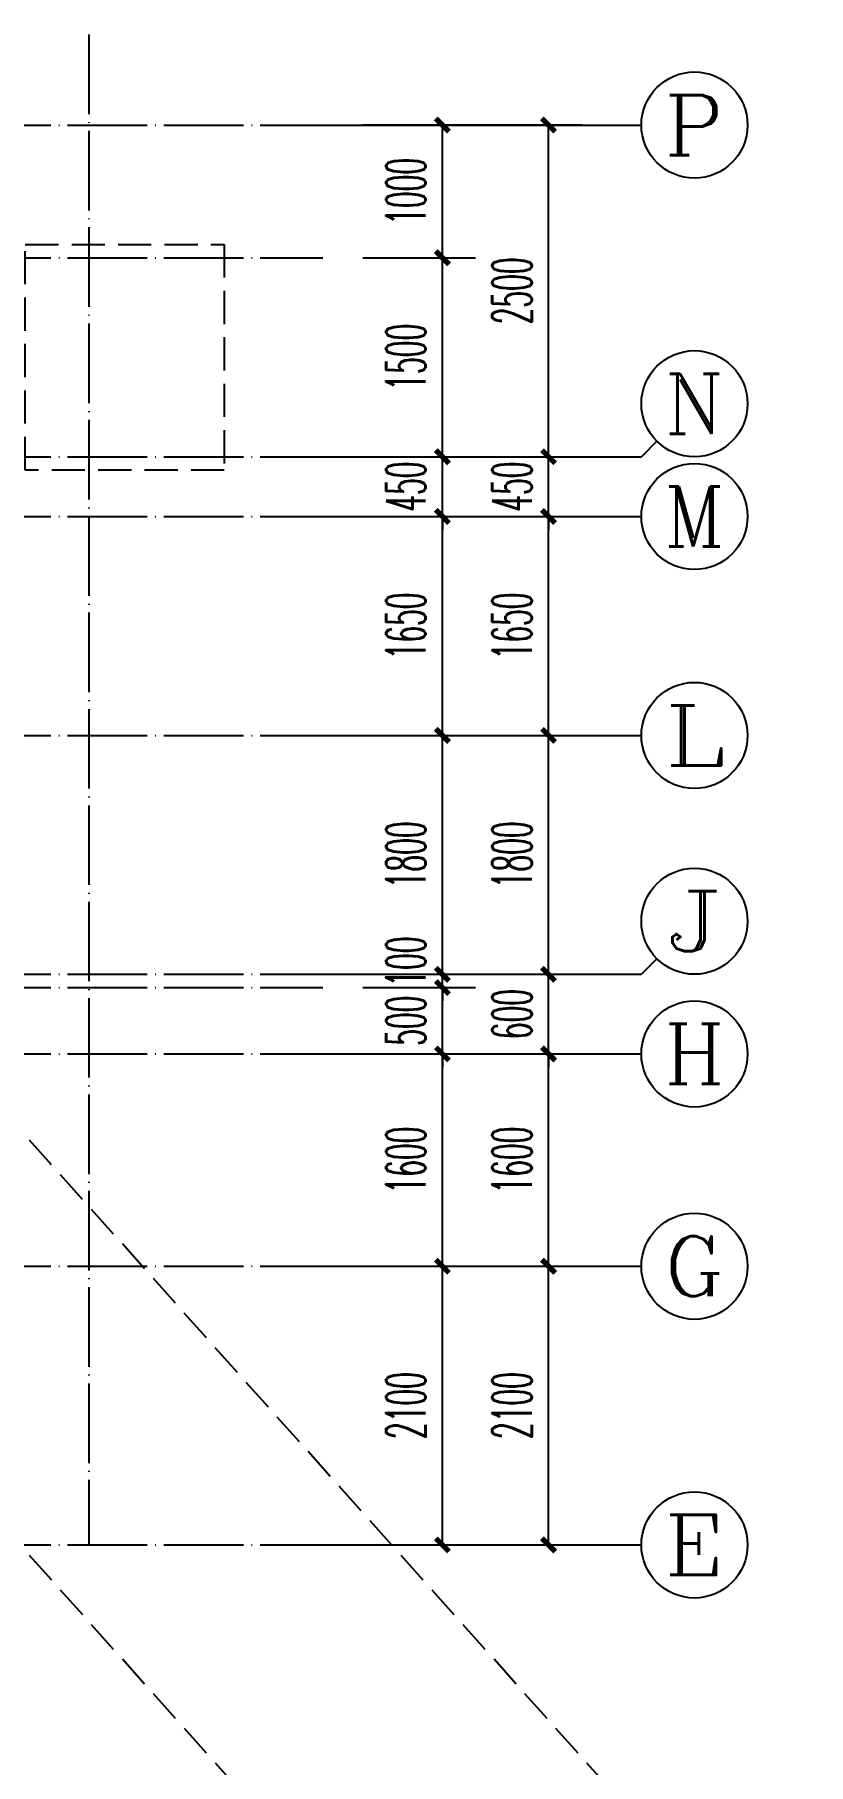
# Model space of a CAD drawing. Extents: x 27938 to 1507990, y 110129 to 923079.
# Drawn here: x 663478 to 669310, y 684862 to 697897 of the extents above; entities that cross this region are included whole.
import ezdxf
from ezdxf.enums import TextEntityAlignment as Align

# ---------------------------------------------------------------- set-up
doc = ezdxf.new("R2010")
doc.units = 0
doc.header["$LTSCALE"] = 1000
doc.header["$MEASUREMENT"] = 0
for name, pattern in [('#P_--_20B1_001_t3$0$DASH', [0.35, 0.25, -0.1]), ('__DASH', [0.35, 0.25, -0.1]), ('DOTE', [2.42, 2, -0.2, 0.02, -0.2])]:
    doc.linetypes.add(name, pattern=pattern)
for name, color, linetype in [('AXIS', 3, 'Continuous'), ('AXIS_TEXT', 7, 'Continuous'), ('DOTE', 1, 'Continuous'), ('STAIR', 2, 'Continuous')]:
    doc.layers.add(name, color=color, linetype=linetype)
doc.styles.add('_TCH_AXIS', font='COMPLEX', dxfattribs={"bigfont": 'GBCBIG'})
doc.styles.add('_TCH_DIM_T3', font='SIMPLEX.shx', dxfattribs={"width": 0.494118, "bigfont": 'GBCBIG.shx'})
doc.styles.add('COMPLEX', font='COMPLEX')
doc.dimstyles.new('_TCH_ARCH&&100', dxfattribs={"dimtxt": 297.5, "dimasz": 100, "dimexe": 250, "dimexo": 300, "dimgap": 126.25, "dimtad": 1, "dimdec": 0, "dimzin": 0, "dimdsep": 46, "dimtxsty": '_TCH_DIM_T3', "dimblk": 'ARCHTICK', "dimcen": 0.09, "dimclrt": 4, "dimazin": 2, "dimtfac": 1, "dimtdec": 0, "dimtix": 1, "dimtmove": 2, "dimatfit": 3, "dimfxl": 100, "dimtolj": 1, "dimtzin": 0, "dimarcsym": 0})

# ---------------------------------------------------------------- blocks, each defined once
blk = doc.blocks.new('_ArchTick')
at = {"color": 0, "linetype": 'ByBlock', "const_width": 0.4}
blk.add_lwpolyline([(-0.5, -0.5), (0.5, 0.5)], dxfattribs=at)
blk = doc.blocks.new('*D1355')
at = {"layer": 'AXIS', "color": 0, "lineweight": -2}
for p, q in [((-2820, 1881), (-2820, 2731)), ((-1020, 1881), (-1020, 2731)), ((-2820, 2481), (-1020, 2481))]:
    blk.add_line(p, q, dxfattribs=at)
at = {"layer": 'Defpoints', "color": 0}
for p in [(-1020, 2481), (-2820, 1581), (-1020, 1581)]:
    blk.add_point(p, dxfattribs=at)
at = {"layer": 'AXIS', "color": 0, "lineweight": -2, "xscale": 100, "yscale": 100, "zscale": 100, "rotation": 180}
blk.add_blockref('_ArchTick', (-2820, 2481), dxfattribs=at)
at = {"layer": 'AXIS', "color": 0, "lineweight": -2, "xscale": 100, "yscale": 100, "zscale": 100}
blk.add_blockref('_ArchTick', (-1020, 2481), dxfattribs=at)
at = {"layer": 'AXIS', "color": 4, "insert": (-1920, 2756), "char_height": 297.5, "attachment_point": 5, "style": '_TCH_DIM_T3'}
blk.add_mtext('\\A1;1800', dxfattribs=at)
blk = doc.blocks.new('*D1356')
at = {"layer": 'AXIS', "color": 0, "lineweight": -2}
for p, q in [((1044, -7700), (2694, -7700)), ((2444, -9800), (2444, -7700)), ((1044, -9800), (2694, -9800))]:
    blk.add_line(p, q, dxfattribs=at)
at = {"layer": 'Defpoints', "color": 0}
for p in [(744, -7700), (2444, -7700), (744, -9800)]:
    blk.add_point(p, dxfattribs=at)
at = {"layer": 'AXIS', "color": 0, "lineweight": -2, "xscale": 100, "yscale": 100, "zscale": 100}
for p, rotation in [((2444, -7700), 90), ((2444, -9800), 270)]:
    blk.add_blockref('_ArchTick', p, dxfattribs=dict(at, rotation=rotation))
at = {"layer": 'AXIS', "color": 4, "insert": (2169, -8750), "char_height": 297.5, "attachment_point": 5, "rotation": 90, "style": '_TCH_DIM_T3'}
blk.add_mtext('\\A1;2100', dxfattribs=at)
blk = doc.blocks.new('*D1357')
at = {"layer": 'AXIS', "color": 0, "lineweight": -2}
for p, q in [((1044, -6100), (2694, -6100)), ((2444, -7700), (2444, -6100)), ((1044, -7700), (2694, -7700))]:
    blk.add_line(p, q, dxfattribs=at)
at = {"layer": 'Defpoints', "color": 0}
for p in [(744, -6100), (2444, -6100), (744, -7700)]:
    blk.add_point(p, dxfattribs=at)
at = {"layer": 'AXIS', "color": 0, "lineweight": -2, "xscale": 100, "yscale": 100, "zscale": 100}
for p, rotation in [((2444, -6100), 90), ((2444, -7700), 270)]:
    blk.add_blockref('_ArchTick', p, dxfattribs=dict(at, rotation=rotation))
at = {"layer": 'AXIS', "color": 4, "insert": (2169, -6900), "char_height": 297.5, "attachment_point": 5, "rotation": 90, "style": '_TCH_DIM_T3'}
blk.add_mtext('\\A1;1600', dxfattribs=at)
blk = doc.blocks.new('*D1358')
at = {"layer": 'AXIS', "color": 0, "lineweight": -2}
for p, q in [((2444, -5500), (2444, -5400)), ((1044, -5500), (2694, -5500)), ((2444, -6100), (2444, -5500)), ((1044, -6100), (2694, -6100)), ((2444, -6100), (2444, -6200))]:
    blk.add_line(p, q, dxfattribs=at)
at = {"layer": 'Defpoints', "color": 0}
for p in [(744, -5500), (2444, -5500), (744, -6100)]:
    blk.add_point(p, dxfattribs=at)
at = {"layer": 'AXIS', "color": 0, "lineweight": -2, "xscale": 100, "yscale": 100, "zscale": 100}
for p, rotation in [((2444, -5500), 270), ((2444, -6100), 90)]:
    blk.add_blockref('_ArchTick', p, dxfattribs=dict(at, rotation=rotation))
at = {"layer": 'AXIS', "color": 4, "insert": (2169, -5800), "char_height": 297.5, "attachment_point": 5, "rotation": 90, "style": '_TCH_DIM_T3'}
blk.add_mtext('\\A1;600', dxfattribs=at)
blk = doc.blocks.new('*D1359')
at = {"layer": 'AXIS', "color": 0, "lineweight": -2}
for p, q in [((1044, -3700), (2694, -3700)), ((2444, -5500), (2444, -3700)), ((1044, -5500), (2694, -5500))]:
    blk.add_line(p, q, dxfattribs=at)
at = {"layer": 'Defpoints', "color": 0}
for p in [(744, -3700), (2444, -3700), (744, -5500)]:
    blk.add_point(p, dxfattribs=at)
at = {"layer": 'AXIS', "color": 0, "lineweight": -2, "xscale": 100, "yscale": 100, "zscale": 100}
for p, rotation in [((2444, -3700), 90), ((2444, -5500), 270)]:
    blk.add_blockref('_ArchTick', p, dxfattribs=dict(at, rotation=rotation))
at = {"layer": 'AXIS', "color": 4, "insert": (2169, -4600), "char_height": 297.5, "attachment_point": 5, "rotation": 90, "style": '_TCH_DIM_T3'}
blk.add_mtext('\\A1;1800', dxfattribs=at)
blk = doc.blocks.new('*D1360')
at = {"layer": 'AXIS', "color": 0, "lineweight": -2}
for p, q in [((1044, -2050), (2694, -2050)), ((2444, -3700), (2444, -2050)), ((1044, -3700), (2694, -3700))]:
    blk.add_line(p, q, dxfattribs=at)
at = {"layer": 'Defpoints', "color": 0}
for p in [(744, -2050), (2444, -2050), (744, -3700)]:
    blk.add_point(p, dxfattribs=at)
at = {"layer": 'AXIS', "color": 0, "lineweight": -2, "xscale": 100, "yscale": 100, "zscale": 100}
for p, rotation in [((2444, -2050), 90), ((2444, -3700), 270)]:
    blk.add_blockref('_ArchTick', p, dxfattribs=dict(at, rotation=rotation))
at = {"layer": 'AXIS', "color": 4, "insert": (2169, -2875), "char_height": 297.5, "attachment_point": 5, "rotation": 90, "style": '_TCH_DIM_T3'}
blk.add_mtext('\\A1;1650', dxfattribs=at)
blk = doc.blocks.new('*D1361')
at = {"layer": 'AXIS', "color": 0, "lineweight": -2}
for p, q in [((2444, -1600), (2444, -1500)), ((1044, -1600), (2694, -1600)), ((2444, -2050), (2444, -1600)), ((1044, -2050), (2694, -2050)), ((2444, -2050), (2444, -2150))]:
    blk.add_line(p, q, dxfattribs=at)
at = {"layer": 'Defpoints', "color": 0}
for p in [(744, -1600), (2444, -1600), (744, -2050)]:
    blk.add_point(p, dxfattribs=at)
at = {"layer": 'AXIS', "color": 0, "lineweight": -2, "xscale": 100, "yscale": 100, "zscale": 100}
for p, rotation in [((2444, -1600), 270), ((2444, -2050), 90)]:
    blk.add_blockref('_ArchTick', p, dxfattribs=dict(at, rotation=rotation))
at = {"layer": 'AXIS', "color": 4, "insert": (2169, -1825), "char_height": 297.5, "attachment_point": 5, "rotation": 90, "style": '_TCH_DIM_T3'}
blk.add_mtext('\\A1;450', dxfattribs=at)
blk = doc.blocks.new('*D1362')
at = {"layer": 'AXIS', "color": 0, "lineweight": -2}
for p, q in [((1044, 900), (2694, 900)), ((2444, -1600), (2444, 900)), ((1044, -1600), (2694, -1600))]:
    blk.add_line(p, q, dxfattribs=at)
at = {"layer": 'Defpoints', "color": 0}
for p in [(744, 900), (2444, 900), (744, -1600)]:
    blk.add_point(p, dxfattribs=at)
at = {"layer": 'AXIS', "color": 0, "lineweight": -2, "xscale": 100, "yscale": 100, "zscale": 100}
for p, rotation in [((2444, 900), 90), ((2444, -1600), 270)]:
    blk.add_blockref('_ArchTick', p, dxfattribs=dict(at, rotation=rotation))
at = {"layer": 'AXIS', "color": 4, "insert": (2169, -350), "char_height": 297.5, "attachment_point": 5, "rotation": 90, "style": '_TCH_DIM_T3'}
blk.add_mtext('\\A1;2500', dxfattribs=at)
blk = doc.blocks.new('*D1363')
at = {"layer": 'AXIS', "color": 0, "lineweight": -2}
for p, q in [((1044, -7700), (1894, -7700)), ((1644, -9800), (1644, -7700)), ((1044, -9800), (1894, -9800))]:
    blk.add_line(p, q, dxfattribs=at)
at = {"layer": 'Defpoints', "color": 0}
for p in [(744, -7700), (1644, -7700), (744, -9800)]:
    blk.add_point(p, dxfattribs=at)
at = {"layer": 'AXIS', "color": 0, "lineweight": -2, "xscale": 100, "yscale": 100, "zscale": 100}
for p, rotation in [((1644, -7700), 90), ((1644, -9800), 270)]:
    blk.add_blockref('_ArchTick', p, dxfattribs=dict(at, rotation=rotation))
at = {"layer": 'AXIS', "color": 4, "insert": (1369, -8750), "char_height": 297.5, "attachment_point": 5, "rotation": 90, "style": '_TCH_DIM_T3'}
blk.add_mtext('\\A1;2100', dxfattribs=at)
blk = doc.blocks.new('*D1364')
at = {"layer": 'AXIS', "color": 0, "lineweight": -2}
for p, q in [((1044, -6100), (1894, -6100)), ((1644, -7700), (1644, -6100)), ((1044, -7700), (1894, -7700))]:
    blk.add_line(p, q, dxfattribs=at)
at = {"layer": 'Defpoints', "color": 0}
for p in [(744, -6100), (1644, -6100), (744, -7700)]:
    blk.add_point(p, dxfattribs=at)
at = {"layer": 'AXIS', "color": 0, "lineweight": -2, "xscale": 100, "yscale": 100, "zscale": 100}
for p, rotation in [((1644, -6100), 90), ((1644, -7700), 270)]:
    blk.add_blockref('_ArchTick', p, dxfattribs=dict(at, rotation=rotation))
at = {"layer": 'AXIS', "color": 4, "insert": (1369, -6900), "char_height": 297.5, "attachment_point": 5, "rotation": 90, "style": '_TCH_DIM_T3'}
blk.add_mtext('\\A1;1600', dxfattribs=at)
blk = doc.blocks.new('*D1365')
at = {"layer": 'AXIS', "color": 0, "lineweight": -2}
for p, q in [((1044, -5600), (1894, -5600)), ((1644, -5600), (1644, -5500)), ((1644, -6100), (1644, -5600)), ((1044, -6100), (1894, -6100)), ((1644, -6100), (1644, -6200))]:
    blk.add_line(p, q, dxfattribs=at)
at = {"layer": 'Defpoints', "color": 0}
for p in [(744, -5600), (1644, -5600), (744, -6100)]:
    blk.add_point(p, dxfattribs=at)
at = {"layer": 'AXIS', "color": 0, "lineweight": -2, "xscale": 100, "yscale": 100, "zscale": 100}
for p, rotation in [((1644, -5600), 270), ((1644, -6100), 90)]:
    blk.add_blockref('_ArchTick', p, dxfattribs=dict(at, rotation=rotation))
at = {"layer": 'AXIS', "color": 4, "insert": (1369, -5850), "char_height": 297.5, "attachment_point": 5, "rotation": 90, "style": '_TCH_DIM_T3'}
blk.add_mtext('\\A1;500', dxfattribs=at)
blk = doc.blocks.new('*D1366')
at = {"layer": 'AXIS', "color": 0, "lineweight": -2}
for p, q in [((1644, -5500), (1644, -5400)), ((1044, -5500), (1894, -5500)), ((1044, -5600), (1894, -5600)), ((1644, -5600), (1644, -5500)), ((1644, -5600), (1644, -5700))]:
    blk.add_line(p, q, dxfattribs=at)
at = {"layer": 'Defpoints', "color": 0}
for p in [(744, -5500), (744, -5600), (1644, -5500)]:
    blk.add_point(p, dxfattribs=at)
at = {"layer": 'AXIS', "color": 0, "lineweight": -2, "xscale": 100, "yscale": 100, "zscale": 100}
for p, rotation in [((1644, -5500), 270), ((1644, -5600), 90)]:
    blk.add_blockref('_ArchTick', p, dxfattribs=dict(at, rotation=rotation))
at = {"layer": 'AXIS', "color": 4, "insert": (1369, -5404), "char_height": 297.5, "attachment_point": 5, "rotation": 90, "style": '_TCH_DIM_T3'}
blk.add_mtext('\\A1;100', dxfattribs=at)
blk = doc.blocks.new('*D1367')
at = {"layer": 'AXIS', "color": 0, "lineweight": -2}
for p, q in [((1044, -3700), (1894, -3700)), ((1644, -5500), (1644, -3700)), ((1044, -5500), (1894, -5500))]:
    blk.add_line(p, q, dxfattribs=at)
at = {"layer": 'Defpoints', "color": 0}
for p in [(744, -3700), (1644, -3700), (744, -5500)]:
    blk.add_point(p, dxfattribs=at)
at = {"layer": 'AXIS', "color": 0, "lineweight": -2, "xscale": 100, "yscale": 100, "zscale": 100}
for p, rotation in [((1644, -3700), 90), ((1644, -5500), 270)]:
    blk.add_blockref('_ArchTick', p, dxfattribs=dict(at, rotation=rotation))
at = {"layer": 'AXIS', "color": 4, "insert": (1369, -4600), "char_height": 297.5, "attachment_point": 5, "rotation": 90, "style": '_TCH_DIM_T3'}
blk.add_mtext('\\A1;1800', dxfattribs=at)
blk = doc.blocks.new('*D1368')
at = {"layer": 'AXIS', "color": 0, "lineweight": -2}
for p, q in [((1044, -2050), (1894, -2050)), ((1644, -3700), (1644, -2050)), ((1044, -3700), (1894, -3700))]:
    blk.add_line(p, q, dxfattribs=at)
at = {"layer": 'Defpoints', "color": 0}
for p in [(744, -2050), (1644, -2050), (744, -3700)]:
    blk.add_point(p, dxfattribs=at)
at = {"layer": 'AXIS', "color": 0, "lineweight": -2, "xscale": 100, "yscale": 100, "zscale": 100}
for p, rotation in [((1644, -2050), 90), ((1644, -3700), 270)]:
    blk.add_blockref('_ArchTick', p, dxfattribs=dict(at, rotation=rotation))
at = {"layer": 'AXIS', "color": 4, "insert": (1369, -2875), "char_height": 297.5, "attachment_point": 5, "rotation": 90, "style": '_TCH_DIM_T3'}
blk.add_mtext('\\A1;1650', dxfattribs=at)
blk = doc.blocks.new('*D1369')
at = {"layer": 'AXIS', "color": 0, "lineweight": -2}
for p, q in [((1644, -1600), (1644, -1500)), ((1044, -1600), (1894, -1600)), ((1644, -2050), (1644, -1600)), ((1044, -2050), (1894, -2050)), ((1644, -2050), (1644, -2150))]:
    blk.add_line(p, q, dxfattribs=at)
at = {"layer": 'Defpoints', "color": 0}
for p in [(744, -1600), (1644, -1600), (744, -2050)]:
    blk.add_point(p, dxfattribs=at)
at = {"layer": 'AXIS', "color": 0, "lineweight": -2, "xscale": 100, "yscale": 100, "zscale": 100}
for p, rotation in [((1644, -1600), 270), ((1644, -2050), 90)]:
    blk.add_blockref('_ArchTick', p, dxfattribs=dict(at, rotation=rotation))
at = {"layer": 'AXIS', "color": 4, "insert": (1369, -1825), "char_height": 297.5, "attachment_point": 5, "rotation": 90, "style": '_TCH_DIM_T3'}
blk.add_mtext('\\A1;450', dxfattribs=at)
blk = doc.blocks.new('*D1370')
at = {"layer": 'AXIS', "color": 0, "lineweight": -2}
for p, q in [((1044, -100), (1894, -100)), ((1644, -1600), (1644, -100)), ((1044, -1600), (1894, -1600))]:
    blk.add_line(p, q, dxfattribs=at)
at = {"layer": 'Defpoints', "color": 0}
for p in [(744, -100), (1644, -100), (744, -1600)]:
    blk.add_point(p, dxfattribs=at)
at = {"layer": 'AXIS', "color": 0, "lineweight": -2, "xscale": 100, "yscale": 100, "zscale": 100}
for p, rotation in [((1644, -100), 90), ((1644, -1600), 270)]:
    blk.add_blockref('_ArchTick', p, dxfattribs=dict(at, rotation=rotation))
at = {"layer": 'AXIS', "color": 4, "insert": (1369, -850), "char_height": 297.5, "attachment_point": 5, "rotation": 90, "style": '_TCH_DIM_T3'}
blk.add_mtext('\\A1;1500', dxfattribs=at)
blk = doc.blocks.new('*D1371')
at = {"layer": 'AXIS', "color": 0, "lineweight": -2}
for p, q in [((1044, 900), (1894, 900)), ((1644, -100), (1644, 900)), ((1044, -100), (1894, -100))]:
    blk.add_line(p, q, dxfattribs=at)
at = {"layer": 'Defpoints', "color": 0}
for p in [(744, 900), (1644, 900), (744, -100)]:
    blk.add_point(p, dxfattribs=at)
at = {"layer": 'AXIS', "color": 0, "lineweight": -2, "xscale": 100, "yscale": 100, "zscale": 100}
for p, rotation in [((1644, 900), 90), ((1644, -100), 270)]:
    blk.add_blockref('_ArchTick', p, dxfattribs=dict(at, rotation=rotation))
at = {"layer": 'AXIS', "color": 4, "insert": (1369, 400), "char_height": 297.5, "attachment_point": 5, "rotation": 90, "style": '_TCH_DIM_T3'}
blk.add_mtext('\\A1;1000', dxfattribs=at)
blk = doc.blocks.new('_AXISO')
at = {"color": 0}
blk.add_circle((0, 0), 0.5, dxfattribs=at)
at = {"layer": 'AXIS_TEXT', "color": 0, "style": 'COMPLEX', "width": 1.041667}
blk.add_attdef('A', text='', height=0.56, dxfattribs=at).set_placement((-0.25, -0.28), (0.25, -0.28), align=Align.FIT)
blk = doc.blocks.new('A$C28781836')
at = {"layer": 'AXIS', "color": 0}
for p, q in [((743.8, 899.8), (3143.8, 899.8)), ((3261, -1483.1), (3143.8, -1600.2)), ((743.8, -1600.2), (3143.8, -1600.2)), ((743.8, -2050.2), (3143.8, -2050.2)), ((743.8, -3700.2), (3143.8, -3700.2)), ((3261, -5383.1), (3143.8, -5500.2)), ((743.8, -5500.2), (3143.8, -5500.2)), ((743.8, -6100.2), (3143.8, -6100.2)), ((743.8, -7700.2), (3143.8, -7700.2)), ((743.8, -9800.2), (3143.8, -9800.2))]:
    blk.add_line(p, q, dxfattribs=at)
at = {"layer": 'DOTE', "color": 0, "linetype": 'DOTE', "ltscale": 0.3}
for p, q in [((-1019.7, 1581.2), (-1019.7, -9800.2)), ((-10619.7, 899.8), (743.8, 899.8)), ((-10619.7, -100.2), (743.8, -100.2)), ((-10619.7, -1600.2), (743.8, -1600.2)), ((-10619.7, -2050.2), (743.8, -2050.2)), ((-10619.7, -3700.2), (743.8, -3700.2)), ((-10619.7, -5500.2), (743.8, -5500.2)), ((-10619.7, -5600.2), (743.8, -5600.2)), ((-10619.7, -6100.2), (743.8, -6100.2)), ((-10619.7, -7700.2), (743.8, -7700.2)), ((-10619.7, -9800.2), (743.8, -9800.2))]:
    blk.add_line(p, q, dxfattribs=at)
at = {"layer": 'STAIR', "color": 0, "linetype": '#P_--_20B1_001_t3$0$DASH'}
blk.add_lwpolyline([(-1500, 0), (0, 0), (0, -1700), (-1500, -1700)], close=True, dxfattribs=at)
at = {"layer": 'AXIS', "color": 0}
ref = blk.add_blockref('_AXISO', (3543.8, 899.8), dxfattribs=dict(at, xscale=800, yscale=800, zscale=800))
ref.add_attrib('A', 'P', dxfattribs={"layer": 'AXIS_TEXT', "color": 0, "ltscale": 0.5, "height": 452.5, "style": '_TCH_AXIS', "width": 1.235294}).set_placement((3317.6, 673.5), (3770.1, 673.5), align=Align.FIT)
ref = blk.add_blockref('_AXISO', (3543.8, -1200.2), dxfattribs=dict(at, xscale=800, yscale=800, zscale=800))
ref.add_attrib('A', 'N', dxfattribs={"layer": 'AXIS_TEXT', "color": 0, "ltscale": 0.5, "height": 452.5, "style": '_TCH_AXIS', "width": 1.105263}).set_placement((3317.6, -1426.5), (3770.1, -1426.5), align=Align.FIT)
ref = blk.add_blockref('_AXISO', (3543.8, -2050.2), dxfattribs=dict(at, xscale=800, yscale=800, zscale=800))
ref.add_attrib('A', 'M', dxfattribs={"layer": 'AXIS_TEXT', "color": 0, "ltscale": 0.5, "height": 452.5, "style": '_TCH_AXIS'}).set_placement((3317.6, -2276.5), (3770.1, -2276.5), align=Align.FIT)
ref = blk.add_blockref('_AXISO', (3543.8, -3700.2), dxfattribs=dict(at, xscale=800, yscale=800, zscale=800))
ref.add_attrib('A', 'L', dxfattribs={"layer": 'AXIS_TEXT', "color": 0, "ltscale": 0.5, "height": 452.5, "style": '_TCH_AXIS', "width": 1.4}).set_placement((3317.6, -3926.5), (3770.1, -3926.5), align=Align.FIT)
ref = blk.add_blockref('_AXISO', (3543.8, -5100.2), dxfattribs=dict(at, xscale=800, yscale=800, zscale=800))
ref.add_attrib('A', 'J', dxfattribs={"layer": 'AXIS_TEXT', "color": 0, "ltscale": 0.5, "height": 452.5, "style": '_TCH_AXIS', "width": 1.909091}).set_placement((3317.6, -5326.5), (3770.1, -5326.5), align=Align.FIT)
ref = blk.add_blockref('_AXISO', (3543.8, -6100.2), dxfattribs=dict(at, xscale=800, yscale=800, zscale=800))
ref.add_attrib('A', 'H', dxfattribs={"layer": 'AXIS_TEXT', "color": 0, "ltscale": 0.5, "height": 452.5, "style": '_TCH_AXIS', "width": 1.05}).set_placement((3317.6, -6326.5), (3770.1, -6326.5), align=Align.FIT)
ref = blk.add_blockref('_AXISO', (3543.8, -7700.2), dxfattribs=dict(at, xscale=800, yscale=800, zscale=800))
ref.add_attrib('A', 'G', dxfattribs={"layer": 'AXIS_TEXT', "color": 0, "ltscale": 0.5, "height": 452.5, "style": '_TCH_AXIS', "width": 1.166667}).set_placement((3317.6, -7926.5), (3770.1, -7926.5), align=Align.FIT)
ref = blk.add_blockref('_AXISO', (3543.8, -9800.2), dxfattribs=dict(at, xscale=800, yscale=800, zscale=800))
ref.add_attrib('A', 'E', dxfattribs={"layer": 'AXIS_TEXT', "color": 0, "ltscale": 0.5, "height": 452.5, "style": '_TCH_AXIS', "width": 1.3125}).set_placement((3317.6, -10026.5), (3770.1, -10026.5), align=Align.FIT)
for p1, p2, distance, picture, middle in [((-2819.7, 1581.2), (-1019.7, 1581.2), 900, '*D1355', (-1919.7, 2756.2)), ((743.8, -1600.2), (743.8, 899.8), -1700, '*D1362', (2168.8, -350.2)), ((743.8, -100.2), (743.8, 899.8), -900, '*D1371', (1368.8, 399.8)), ((743.8, -1600.2), (743.8, -100.2), -900, '*D1370', (1368.8, -850.2)), ((743.8, -2050.2), (743.8, -1600.2), -1700, '*D1361', (2168.8, -1825.2)), ((743.8, -2050.2), (743.8, -1600.2), -900, '*D1369', (1368.8, -1825.2)), ((743.8, -3700.2), (743.8, -2050.2), -1700, '*D1360', (2168.8, -2875.2)), ((743.8, -3700.2), (743.8, -2050.2), -900, '*D1368', (1368.8, -2875.2)), ((743.8, -5500.2), (743.8, -3700.2), -1700, '*D1359', (2168.8, -4600.2)), ((743.8, -5500.2), (743.8, -3700.2), -900, '*D1367', (1368.8, -4600.2)), ((743.8, -6100.2), (743.8, -5500.2), -1700, '*D1358', (2168.8, -5800.2)), ((743.8, -6100.2), (743.8, -5600.2), -900, '*D1365', (1368.8, -5850.2)), ((743.8, -7700.2), (743.8, -6100.2), -1700, '*D1357', (2168.8, -6900.2)), ((743.8, -7700.2), (743.8, -6100.2), -900, '*D1364', (1368.8, -6900.2)), ((743.8, -9800.2), (743.8, -7700.2), -1700, '*D1356', (2168.8, -8750.2)), ((743.8, -9800.2), (743.8, -7700.2), -900, '*D1363', (1368.8, -8750.2))]:
    dim = blk.add_aligned_dim(p1=p1, p2=p2, distance=distance, dimstyle='_TCH_ARCH&&100', dxfattribs=at)
    dim.commit()
    dim.dimension.update_dxf_attribs({"geometry": picture, "text_midpoint": middle})
dim = blk.add_linear_dim(base=(1643.8, -5500.2), p1=(743.8, -5600.2), p2=(743.8, -5500.2), angle=90, dimstyle='_TCH_ARCH&&100', dxfattribs=at)
dim.commit()
dim.dimension.update_dxf_attribs({"geometry": '*D1366', "text_midpoint": (1368.8, -5403.5), "dimtype": 129})

msp = doc.modelspace()

# ---------------------------------------------------------------- linework, layer by layer
at = {"color": 8, "linetype": '__DASH'}
for p, q in [((672010.3, 676861.5), (654687.7, 696215.5)), ((674810.3, 676861.5), (657487.7, 696215.5))]:
    msp.add_line(p, q, dxfattribs=at)

# ---------------------------------------------------------------- block references
at = {"color": 8}
msp.add_blockref('A$C28781836', (664907.5, 696315.8), dxfattribs=at)

doc.saveas('drawing.dxf')
